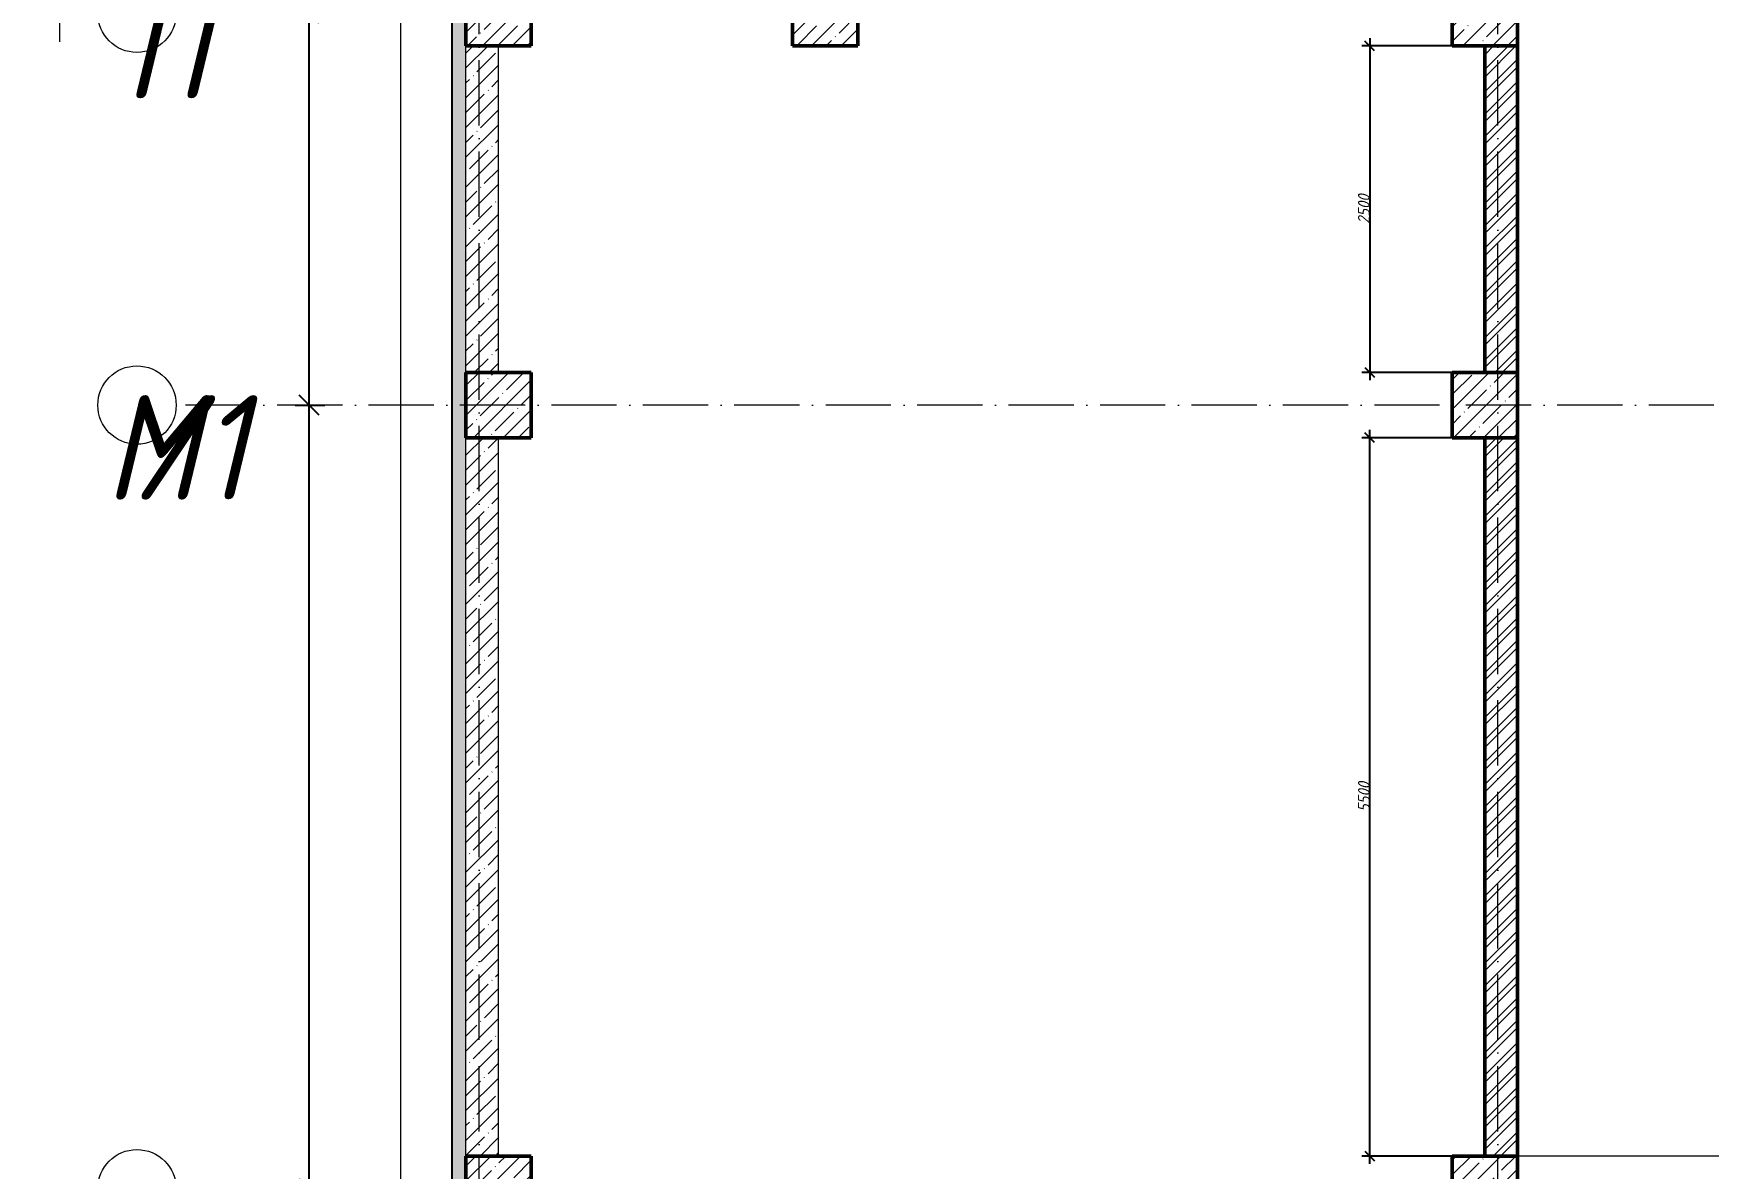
# Model space of a CAD drawing. Header units: millimetres. Extents: x -356862 to 418287, y 0 to 839748.
# Drawn here: x -356512 to -343688, y 476652 to 485342 of the extents above; entities that cross this region are included whole.
import ezdxf

# ---------------------------------------------------------------- set-up
doc = ezdxf.new("R2010")
doc.units = ezdxf.units.MM
doc.linetypes.add('50_200_ШТРИХ_1Т_ш5_п1_п1_', pattern=[700, 500, -100, 0, -100])
for name, color, linetype, lineweight in [('A-____-____-DIMS', 7, 'Continuous', 9), ('A-FLOR-____-OTLN', 7, 'Continuous', 9), ('A-WALL-____-MCUT', 7, 'Continuous', 13), ('A-WALL-____-MCUT-1', 7, 'Continuous', 9), ('A-WALL-____-MCUT-2', 7, 'Continuous', 50), ('A-WALL-____-MCUT-3', 7, 'Continuous', 9), ('A-WALL-____-PATT-1', 7, 'Continuous', 9), ('G-____-____-SYMB', 7, 'Continuous', 9), ('S-COLS-____-MCUT', 7, 'Continuous', 50), ('S-COLS-____-OTLN', 7, 'Continuous', 9), ('S-GRID-____-IDEN', 7, 'Continuous', 9), ('S-GRID-____-OTLN-1', 7, '50_200_ШТРИХ_1Т_ш5_п1_п1_', 9)]:
    doc.layers.add(name, color=color, linetype=linetype, lineweight=lineweight)
doc.layers.add('A-WALL-____-PATT-2', color=7, linetype='Continuous', lineweight=9, true_color=0x787878)
doc.styles.add('ISOCPEUR_I', font='isocpeui.ttf', dxfattribs={"width": 0.9, "height": 2.5})
doc.styles.add('ISOCPEUR_I_7', font='isocpeui.ttf', dxfattribs={"width": 0.9, "height": 90})
doc.dimstyles.new('ISO-1_8_0_9К_СРЕДНИЙ_Кладочные', dxfattribs={"dimscale": 304.8, "dimtxt": 89.638306, "dimasz": 0.246063, "dimexe": 0.19685, "dimexo": 0, "dimgap": 0, "dimtad": 1, "dimdec": 3, "dimrnd": 0.001, "dimdsep": 46, "dimtxsty": 'ISOCPEUR_I_7', "dimblk1": 'OBLIQUE', "dimblk2": 'OBLIQUE', "dimsah": 1, "dimcen": 0.09, "dimdle": 0.19685, "dimazin": 0, "dimtfac": 1, "dimtdec": 4, "dimtix": 1, "dimtmove": 2, "dimatfit": 3, "dimfxl": 1, "dimtvp": 1, "dimtolj": 1, "dimtzin": 0, "dimarcsym": 2})
doc.dimstyles.new('ISO-2_5_0_9К_БОЛЬШОЙ_ОСИ', dxfattribs={"dimscale": 304.8, "dimtxt": 248.995294, "dimasz": 0.492126, "dimexe": 0.393701, "dimexo": 0, "dimgap": 0, "dimtad": 1, "dimdec": 0, "dimzin": 0, "dimdsep": 46, "dimtxsty": 'ISOCPEUR_I', "dimblk1": 'OBLIQUE', "dimblk2": 'OBLIQUE', "dimsah": 1, "dimcen": 0.09, "dimdle": 0.393701, "dimazin": 0, "dimtfac": 1, "dimtdec": 4, "dimtix": 1, "dimtmove": 0, "dimatfit": 3, "dimfxl": 1, "dimtvp": 1, "dimtolj": 1, "dimtzin": 0, "dimarcsym": 2})
pattern_1 = [(45, (-350751.34, 459015.94), (-114.0493, 114.0493), []), (45, (-350637.3, 459015.94), (-114.0493, 114.0493), [201.612, -40.322, 3.353, -36.97])]
pattern_2 = [(45, (-350751.34, 459015.94), (-85.5366, 85.5366), []), (45, (-350694.32, 459015.94), (-85.5366, 85.5366), [])]

# ---------------------------------------------------------------- blocks, each defined once
blk = doc.blocks.new('BSC_Колонна _Прямоугольная - 500х500-V44-АР1_Кладочный план подвала в осях 1-64_А-ГГ')
at = {"layer": 'S-COLS-____-OTLN'}
h = blk.add_hatch(dxfattribs=at)
h.set_pattern_fill('FP_55', color=256, style=0, pattern_type=2)
h.set_pattern_definition([(45, (2200, -26481.04), (-114.0493, 114.0493), []), (45, (2314.05, -26481.04), (-114.0493, 114.0493), [201.613, -40.323, 3.353, -36.97])])
h.paths.add_polyline_path([(-250, -250), (250, -250), (250, 250), (-250, 250)], flags=0)
at = {"layer": 'S-COLS-____-MCUT'}
for p, q in [((250, 250), (-250, 250)), ((-250, 250), (-250, -250)), ((250, -250), (250, 250)), ((-250, -250), (250, -250))]:
    blk.add_line(p, q, dxfattribs=at)
blk = doc.blocks.new('BSC_Колонна _Прямоугольная - 500х500-V45-АР1_Кладочный план подвала в осях 1-64_А-ГГ')
at = {"layer": 'S-COLS-____-OTLN'}
h = blk.add_hatch(dxfattribs=at)
h.set_pattern_fill('FP_56', color=256, style=0, pattern_type=2)
h.set_pattern_definition([(45, (-5350, -26481.04), (-114.0493, 114.0493), []), (45, (-5235.95, -26481.04), (-114.0493, 114.0493), [201.613, -40.323, 3.353, -36.97])])
h.paths.add_polyline_path([(-250, -250), (250, -250), (250, 250), (-250, 250)], flags=0)
at = {"layer": 'S-COLS-____-MCUT'}
for p, q in [((250, 250), (-250, 250)), ((-250, 250), (-250, -250)), ((250, -250), (250, 250)), ((-250, -250), (250, -250))]:
    blk.add_line(p, q, dxfattribs=at)
blk = doc.blocks.new('BSC_Колонна _Прямоугольная - 500х500-V50-АР1_Кладочный план подвала в осях 1-64_А-ГГ')
at = {"layer": 'S-COLS-____-OTLN'}
h = blk.add_hatch(dxfattribs=at)
h.set_pattern_fill('FP_61', color=256, style=0, pattern_type=2)
h.set_pattern_definition([(45, (2200, -23481.04), (-114.0493, 114.0493), []), (45, (2314.05, -23481.04), (-114.0493, 114.0493), [201.613, -40.323, 3.353, -36.97])])
h.paths.add_polyline_path([(-250, -250), (250, -250), (250, 250), (-250, 250)], flags=0)
at = {"layer": 'S-COLS-____-MCUT'}
for p, q in [((250, 250), (-250, 250)), ((-250, 250), (-250, -250)), ((250, -250), (250, 250)), ((-250, -250), (250, -250))]:
    blk.add_line(p, q, dxfattribs=at)
blk = doc.blocks.new('BSC_Колонна _Прямоугольная - 500х500-V51-АР1_Кладочный план подвала в осях 1-64_А-ГГ')
at = {"layer": 'S-COLS-____-OTLN'}
h = blk.add_hatch(dxfattribs=at)
h.set_pattern_fill('FP_62', color=256, style=0, pattern_type=2)
h.set_pattern_definition([(45, (2200, -17481.04), (-114.0493, 114.0493), []), (45, (2314.05, -17481.04), (-114.0493, 114.0493), [201.612, -40.322, 3.353, -36.97])])
h.paths.add_polyline_path([(-250, -250), (250, -250), (250, 250), (-250, 250)], flags=0)
at = {"layer": 'S-COLS-____-MCUT'}
for p, q in [((250, 250), (-250, 250)), ((-250, 250), (-250, -250)), ((250, -250), (250, 250)), ((-250, -250), (250, -250))]:
    blk.add_line(p, q, dxfattribs=at)
blk = doc.blocks.new('BSC_Колонна _Прямоугольная - 500х500-V52-АР1_Кладочный план подвала в осях 1-64_А-ГГ')
at = {"layer": 'S-COLS-____-OTLN'}
h = blk.add_hatch(dxfattribs=at)
h.set_pattern_fill('FP_63', color=256, style=0, pattern_type=2)
h.set_pattern_definition([(45, (-5350, -23481.04), (-114.0493, 114.0493), []), (45, (-5235.95, -23481.04), (-114.0493, 114.0493), [201.613, -40.323, 3.353, -36.97])])
h.paths.add_polyline_path([(-250, -250), (250, -250), (250, 250), (-250, 250)], flags=0)
at = {"layer": 'S-COLS-____-MCUT'}
for p, q in [((250, 250), (-250, 250)), ((-250, 250), (-250, -250)), ((250, -250), (250, 250)), ((-250, -250), (250, -250))]:
    blk.add_line(p, q, dxfattribs=at)
blk = doc.blocks.new('BSC_Колонна _Прямоугольная - 500х500-V53-АР1_Кладочный план подвала в осях 1-64_А-ГГ')
at = {"layer": 'S-COLS-____-OTLN'}
h = blk.add_hatch(dxfattribs=at)
h.set_pattern_fill('FP_64', color=256, style=0, pattern_type=2)
h.set_pattern_definition([(45, (-5350, -17481.04), (-114.0493, 114.0493), []), (45, (-5235.95, -17481.04), (-114.0493, 114.0493), [201.613, -40.323, 3.353, -36.97])])
h.paths.add_polyline_path([(-250, -250), (250, -250), (250, 250), (-250, 250)], flags=0)
at = {"layer": 'S-COLS-____-MCUT'}
for p, q in [((250, 250), (-250, 250)), ((-250, 250), (-250, -250)), ((250, -250), (250, 250)), ((-250, -250), (250, -250))]:
    blk.add_line(p, q, dxfattribs=at)
blk = doc.blocks.new('BSC_Колонна _Прямоугольная - 500х500-V146-АР1_Кладочный план подвала в осях 1-64_А-ГГ')
at = {"layer": 'S-COLS-____-OTLN'}
h = blk.add_hatch(dxfattribs=at)
h.set_pattern_fill('FP_162', color=256, style=0, pattern_type=2)
h.set_pattern_definition([(45, (-300, -26481.04), (-114.0493, 114.0493), []), (45, (-185.95, -26481.04), (-114.0493, 114.0493), [201.613, -40.323, 3.353, -36.97])])
h.paths.add_polyline_path([(-250, -250), (250, -250), (250, 250), (-250, 250)], flags=0)
at = {"layer": 'S-COLS-____-MCUT'}
for p, q in [((250, 250), (-250, 250)), ((-250, 250), (-250, -250)), ((250, -250), (250, 250)), ((-250, -250), (250, -250))]:
    blk.add_line(p, q, dxfattribs=at)
blk = doc.blocks.new('Ось сетки - Круг_Ø6_00__ISO-2_5_0_9K_-25732049-АР1_Кладочный план подвала в осях 1-64_А-ГГ')
at = {"layer": 'S-GRID-____-IDEN'}
blk.add_circle((0, 0), 3, dxfattribs=at)
blk = doc.blocks.new('Разрез - Заголовок разреза-10218885-АР1_Кладочный план подвала в осях 1-64_А-ГГ')
at = {"layer": 'G-____-____-SYMB'}
for points in [[(0, 0.5), (0, -0.5), (-9, -0.5), (-9, 0.5)], [(-6.34, -5.5), (-7.66, -5.5), (-7, -0.5)]]:
    blk.add_hatch(color=256, dxfattribs=at).paths.add_polyline_path(points, flags=0)
for p, q in [((0, 0.5), (-9, 0.5)), ((-9, 0.5), (-9, -0.5)), ((0, -0.5), (0, 0.5)), ((-9, -0.5), (0, -0.5)), ((-7, -0.5), (-7.66, -5.5)), ((-6.34, -5.5), (-7, -0.5)), ((-7.66, -5.5), (-6.34, -5.5)), ((-7, -5.5), (-7, -10.5))]:
    blk.add_line(p, q, dxfattribs=at)
blk = doc.blocks.new('_Oblique')
at = {"color": 0, "linetype": 'ByBlock', "lineweight": -2}
blk.add_line((-0.5, -0.5), (0.5, 0.5), dxfattribs=at)
blk = doc.blocks.new('*D8084')
at = {"layer": 'A-____-____-DIMS', "color": 0, "lineweight": -2, "transparency": 16777216}
for p, q in [((-354403, 476377), (-354403, 482617)), ((-354509, 482497), (-354283, 482497)), ((-354509, 476497), (-354283, 476497))]:
    blk.add_line(p, q, dxfattribs=at)
at = {"layer": 'Defpoints', "color": 0, "transparency": 16777216}
for p in [(-354509, 482497), (-354403, 482497), (-354509, 476497)]:
    blk.add_point(p, dxfattribs=at)
at = {"layer": 'A-____-____-DIMS', "color": 0, "lineweight": -2, "transparency": 16777216, "xscale": 150, "yscale": 150, "zscale": 150}
for p, rotation in [((-354403, 482497), 90), ((-354403, 476497), 270)]:
    blk.add_blockref('_Oblique', p, dxfattribs=dict(at, rotation=rotation))
at = {"layer": 'A-____-____-DIMS', "color": 0, "transparency": 16777216, "insert": (-354404, 479497), "char_height": 2.5, "width": 758.48, "attachment_point": 5, "rotation": 90, "style": 'ISOCPEUR_I'}
blk.add_mtext('\\A1;6000', dxfattribs=at)
blk = doc.blocks.new('*D8085')
at = {"layer": 'A-____-____-DIMS', "color": 0, "lineweight": -2, "transparency": 16777216}
for p, q in [((-354403, 482377), (-354403, 485617)), ((-354509, 485497), (-354283, 485497)), ((-354509, 482497), (-354283, 482497))]:
    blk.add_line(p, q, dxfattribs=at)
at = {"layer": 'Defpoints', "color": 0, "transparency": 16777216}
for p in [(-354509, 485497), (-354403, 485497), (-354509, 482497)]:
    blk.add_point(p, dxfattribs=at)
at = {"layer": 'A-____-____-DIMS', "color": 0, "lineweight": -2, "transparency": 16777216, "xscale": 150, "yscale": 150, "zscale": 150}
for p, rotation in [((-354403, 485497), 90), ((-354403, 482497), 270)]:
    blk.add_blockref('_Oblique', p, dxfattribs=dict(at, rotation=rotation))
at = {"layer": 'A-____-____-DIMS', "color": 0, "transparency": 16777216, "insert": (-354404, 483997), "char_height": 2.5, "width": 758.48, "attachment_point": 5, "rotation": 90, "style": 'ISOCPEUR_I'}
blk.add_mtext('\\A1;3000', dxfattribs=at)
blk = doc.blocks.new('*D8268')
at = {"layer": 'A-____-____-DIMS', "color": 0, "lineweight": -2, "transparency": 16777216}
for p, q in [((-345651, 482247), (-346342, 482247)), ((-346282, 476687), (-346282, 482307)), ((-345651, 476747), (-346342, 476747))]:
    blk.add_line(p, q, dxfattribs=at)
at = {"layer": 'Defpoints', "color": 0, "transparency": 16777216}
for p in [(-346282, 482247), (-345651, 482247), (-345651, 476747)]:
    blk.add_point(p, dxfattribs=at)
at = {"layer": 'A-____-____-DIMS', "color": 0, "lineweight": -2, "transparency": 16777216, "xscale": 75, "yscale": 75, "zscale": 75}
for p, rotation in [((-346282, 482247), 90), ((-346282, 476747), 270)]:
    blk.add_blockref('_Oblique', p, dxfattribs=dict(at, rotation=rotation))
at = {"layer": 'A-____-____-DIMS', "color": 0, "transparency": 16777216, "insert": (-346327, 479497), "char_height": 90, "width": 546.1, "attachment_point": 5, "rotation": 90, "style": 'ISOCPEUR_I_7'}
blk.add_mtext('\\A1;5500', dxfattribs=at)
blk = doc.blocks.new('*D8269')
at = {"layer": 'A-____-____-DIMS', "color": 0, "lineweight": -2, "transparency": 16777216}
for p, q in [((-346282, 485307), (-346282, 482687)), ((-345401, 485247), (-346342, 485247)), ((-345401, 482747), (-346342, 482747))]:
    blk.add_line(p, q, dxfattribs=at)
at = {"layer": 'Defpoints', "color": 0, "transparency": 16777216}
for p in [(-345401, 485247), (-346282, 482747), (-345401, 482747)]:
    blk.add_point(p, dxfattribs=at)
at = {"layer": 'A-____-____-DIMS', "color": 0, "lineweight": -2, "transparency": 16777216, "xscale": 75, "yscale": 75, "zscale": 75}
for p, rotation in [((-346282, 485247), 90), ((-346282, 482747), 270)]:
    blk.add_blockref('_Oblique', p, dxfattribs=dict(at, rotation=rotation))
at = {"layer": 'A-____-____-DIMS', "color": 0, "transparency": 16777216, "insert": (-346327, 483997), "char_height": 90, "width": 546.1, "attachment_point": 5, "rotation": 90, "style": 'ISOCPEUR_I_7'}
blk.add_mtext('\\A1;2500', dxfattribs=at)

msp = doc.modelspace()

# ---------------------------------------------------------------- hatches: boundary and pattern name
at = {"layer": 'A-WALL-____-PATT-1'}
h = msp.add_hatch(dxfattribs=at)
h.set_pattern_fill('FP_91', color=256, style=0, pattern_type=2)
h.set_pattern_definition([(0, (-350751.34, 459015.94), (120.968, 69.841), [80.645, -161.29]), (120, (-350751.34, 459015.94), (-120.96808, 69.84086), [80.645, -161.29]), (60, (-350751.34, 459015.94), (-8e-05, 139.68186), [0, -161.29, 80.645, 0])])
h.paths.add_polyline_path([(-353203.3432, 456994.983), (-353203.3432, 506748.983), (-353303.3432, 506748.983), (-353303.3432, 456994.983)], flags=0)
h = msp.add_hatch(dxfattribs=at)
h.set_pattern_fill('FP_1', color=256, style=0, pattern_type=2)
h.set_pattern_definition(pattern_1)
h.paths.add_polyline_path([(-352951.3432, 482746.983), (-352951.3432, 485246.983), (-353201.3432, 485246.983), (-353201.3432, 482746.983)], flags=0)
h = msp.add_hatch(dxfattribs=at)
h.set_pattern_fill('FP_1', color=256, style=0, pattern_type=2)
h.set_pattern_definition(pattern_1)
h.paths.add_polyline_path([(-352951.3432, 476746.983), (-352951.3432, 482246.983), (-353201.3432, 482246.983), (-353201.3432, 476746.983)], flags=0)
at = {"layer": 'A-WALL-____-PATT-2'}
h = msp.add_hatch(dxfattribs=at)
h.set_pattern_fill('FP_5', color=256, style=0, pattern_type=2)
h.set_pattern_definition(pattern_2)
h.paths.add_polyline_path([(-345151.3432, 482746.983), (-345151.3432, 485246.983), (-345401.3432, 485246.983), (-345401.3432, 482746.983)], flags=0)
h = msp.add_hatch(dxfattribs=at)
h.set_pattern_fill('FP_5', color=256, style=0, pattern_type=2)
h.set_pattern_definition(pattern_2)
h.paths.add_polyline_path([(-345151.3432, 476746.983), (-345151.3432, 482246.983), (-345401.3432, 482246.983), (-345401.3432, 476746.983)], flags=0)

# ---------------------------------------------------------------- linework, layer by layer
at = {"layer": 'A-FLOR-____-OTLN'}
for p, q in [((-353701.3432, 507246.983), (-353701.3432, 468546.983)), ((-341151.3432, 476746.983), (-345151.3432, 476746.983))]:
    msp.add_line(p, q, dxfattribs=at)
at = {"layer": 'A-WALL-____-MCUT'}
for p, q in [((-353311.3432, 506856.983), (-353311.3432, 456986.983)), ((-353303.3432, 456994.983), (-353303.3432, 506848.983))]:
    msp.add_line(p, q, dxfattribs=at)
at = {"layer": 'A-WALL-____-MCUT-1'}
for p, q in [((-353201.3432, 482746.983), (-353201.3432, 485246.983)), ((-352951.3432, 482746.983), (-352951.3432, 485246.983)), ((-353201.3432, 476746.983), (-353201.3432, 482246.983)), ((-352951.3432, 476746.983), (-352951.3432, 482246.983))]:
    msp.add_line(p, q, dxfattribs=at)
at = {"layer": 'A-WALL-____-MCUT-2'}
for p, q in [((-345401.3432, 485246.983), (-345401.3432, 482746.983)), ((-345151.3432, 482746.983), (-345151.3432, 485246.983)), ((-345401.3432, 482246.983), (-345401.3432, 476746.983)), ((-345151.3432, 476746.983), (-345151.3432, 482246.983))]:
    msp.add_line(p, q, dxfattribs=at)
at = {"layer": 'A-WALL-____-MCUT-3'}
msp.add_line((-353203.3432, 457094.983), (-353203.3432, 506748.983), dxfattribs=at)
at = {"layer": 'S-GRID-____-OTLN-1'}
for p, q in [((-353101.3432, 454533.3346), (-353101.3432, 508896.9006)), ((-345301.3432, 454533.3346), (-345301.3432, 508896.9006)), ((-324043.6041, 482496.983), (-355420.1134, 482496.983))]:
    msp.add_line(p, q, dxfattribs=at)

# ---------------------------------------------------------------- block references
at = {"layer": 'G-____-____-SYMB', "xscale": 99.99999999999993, "yscale": 99.99999999999993, "zscale": 99.99999999999993}
msp.add_blockref('Разрез - Заголовок разреза-10218885-АР1_Кладочный план подвала в осях 1-64_А-ГГ', (-355612.4138, 486326.983), dxfattribs=at)
at = {"layer": 'S-COLS-____-OTLN'}
for name, p in [('BSC_Колонна _Прямоугольная - 500х500-V44-АР1_Кладочный план подвала в осях 1-64_А-ГГ', (-352951.3432, 485496.983)), ('BSC_Колонна _Прямоугольная - 500х500-V146-АР1_Кладочный план подвала в осях 1-64_А-ГГ', (-350451.3432, 485496.983)), ('BSC_Колонна _Прямоугольная - 500х500-V45-АР1_Кладочный план подвала в осях 1-64_А-ГГ', (-345401.3432, 485496.983)), ('BSC_Колонна _Прямоугольная - 500х500-V50-АР1_Кладочный план подвала в осях 1-64_А-ГГ', (-352951.3432, 482496.983)), ('BSC_Колонна _Прямоугольная - 500х500-V52-АР1_Кладочный план подвала в осях 1-64_А-ГГ', (-345401.3432, 482496.983)), ('BSC_Колонна _Прямоугольная - 500х500-V51-АР1_Кладочный план подвала в осях 1-64_А-ГГ', (-352951.3432, 476496.983)), ('BSC_Колонна _Прямоугольная - 500х500-V53-АР1_Кладочный план подвала в осях 1-64_А-ГГ', (-345401.3432, 476496.983))]:
    msp.add_blockref(name, p, dxfattribs=at)
at = {"layer": 'S-GRID-____-IDEN', "xscale": 99.99999999999993, "yscale": 99.99999999999993, "zscale": 99.99999999999993}
for p, rotation in [((-355720.1134, 485496.983), 269.9999999999996), ((-355720.1134, 482496.983), 89.9999999999998), ((-355720.1134, 476496.983), 89.9999999999998)]:
    msp.add_blockref('Ось сетки - Круг_Ø6_00__ISO-2_5_0_9K_-25732049-АР1_Кладочный план подвала в осях 1-64_А-ГГ', p, dxfattribs=dict(at, rotation=rotation))

# ---------------------------------------------------------------- texts
at = {"layer": 'S-GRID-____-IDEN', "char_height": 800, "attachment_point": 1, "style": 'ISOCPEUR_I'}
for s, insert, width in [('\\fISOCPEUR|b0|i1|c204|p34|;\\W.9;П', (-355818.0929, 485643.6154), 223.670812), ('\\fISOCPEUR|b0|i1|c204|p34|;\\W.9;М', (-355967.7339, 482573.0588), 252.531562), ('/1', (-355759.3745, 482573.0588), 346.329)]:
    msp.add_mtext(s, dxfattribs=dict(at, insert=insert, width=width))

# ---------------------------------------------------------------- dimensions: what is measured, and where the dimension line sits
at = {"layer": 'A-____-____-DIMS'}
for base, p1, p2, dimstyle, override, picture, middle in [((-354402.7388, 485496.983), (-354508.8048, 482496.983), (-354508.8048, 485496.983), 'ISO-2_5_0_9К_БОЛЬШОЙ_ОСИ', {"dimtxt": 400, "dimpost": '<>', "dimfxl": 3000}, '*D8085', (-354403.9888, 483996.983)), ((-346282.4091, 482746.983), (-345401.3432, 485246.983), (-345401.3432, 482746.983), 'ISO-1_8_0_9К_СРЕДНИЙ_Кладочные', {"dimtxt": 400, "dimpost": '<>', "dimfxl": 2500}, '*D8269', (-346327.4091, 483996.983)), ((-354402.7388, 482496.983), (-354508.8048, 476496.983), (-354508.8048, 482496.983), 'ISO-2_5_0_9К_БОЛЬШОЙ_ОСИ', {"dimtxt": 400, "dimpost": '<>', "dimfxl": 6000}, '*D8084', (-354403.9888, 479496.983)), ((-346282.4091, 482246.983), (-345651.3432, 476746.983), (-345651.3432, 482246.983), 'ISO-1_8_0_9К_СРЕДНИЙ_Кладочные', {"dimtxt": 400, "dimpost": '<>', "dimfxl": 5500}, '*D8268', (-346327.4091, 479496.983))]:
    dim = msp.add_linear_dim(base=base, p1=p1, p2=p2, angle=90, dimstyle=dimstyle, override=override, dxfattribs=at)
    dim.commit()
    dim.dimension.update_dxf_attribs({"geometry": picture, "text_midpoint": middle})

doc.saveas('drawing.dxf')
